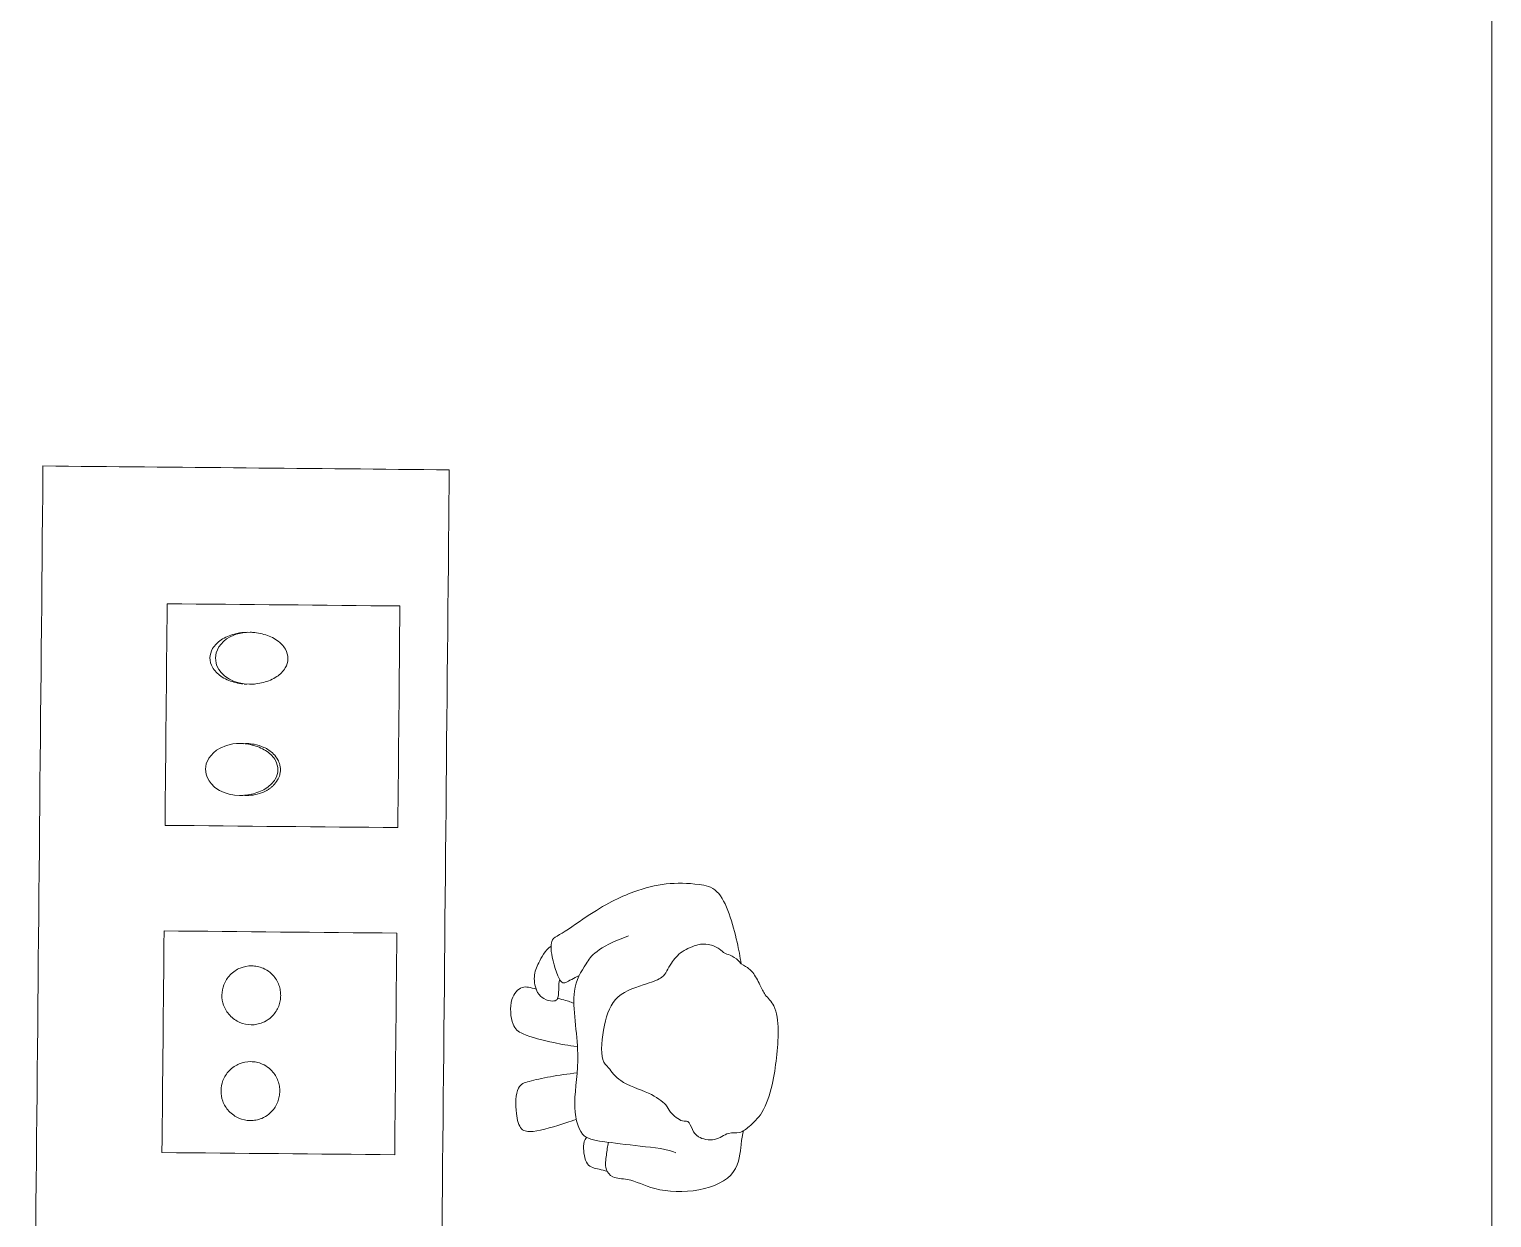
# Model space of a CAD drawing. Header units: centimetres. Extents: x -16.81 to -14.54, y 1.61 to 2.77.
# Drawn here: x -16.1845 to -16.1146, y 2.4756 to 2.5324 of the extents above; entities that cross this region are included whole.
import ezdxf

# ---------------------------------------------------------------- set-up
doc = ezdxf.new("R2010")
doc.units = ezdxf.units.CM
doc.header["$MEASUREMENT"] = 0
doc.layers.get('0').update_dxf_attribs({"lineweight": 0})
doc.layers.add('EXP COTA', color=7, linetype='Continuous', lineweight=0)
doc.layers.add('Predeterminada', color=7, linetype='Continuous', lineweight=0)

msp = doc.modelspace()

# ---------------------------------------------------------------- linework, layer by layer
at = {"color": 9, "lineweight": 0, "true_color": 0xbebebe}
for points, knots in [([(-16.150475, 2.487726), (-16.150523, 2.488057), (-16.150587, 2.488385), (-16.15067, 2.488754), (-16.150865, 2.489623), (-16.15117, 2.490714), (-16.151629, 2.491167), (-16.151884, 2.49142), (-16.152188, 2.491474), (-16.15248, 2.491512), (-16.153582, 2.491653), (-16.15452, 2.491557), (-16.155602, 2.491162), (-16.155939, 2.491039), (-16.156291, 2.490887), (-16.156655, 2.490697), (-16.157033, 2.490501), (-16.157425, 2.490265), (-16.15787, 2.489966), (-16.15832, 2.489664), (-16.158826, 2.489299), (-16.159142, 2.489117), (-16.15931, 2.48902), (-16.159424, 2.488975), (-16.159489, 2.488862), (-16.159578, 2.488704), (-16.159572, 2.488416), (-16.159497, 2.488043), (-16.159402, 2.487576), (-16.159198, 2.486975), (-16.159031, 2.486844), (-16.158969, 2.486795), (-16.158911, 2.486812), (-16.158852, 2.486836), (-16.158772, 2.486869), (-16.158688, 2.486917), (-16.158566, 2.486982), (-16.158467, 2.487035), (-16.158343, 2.487101), (-16.158213, 2.487169)], [0, 0, 0, 0, 1, 1, 1, 2, 2, 2, 3, 3, 3, 4, 4, 4, 5, 5, 5, 6, 6, 6, 7, 7, 7, 8, 8, 8, 9, 9, 9, 10, 10, 10, 11, 11, 11, 12, 12, 12, 13, 13, 13, 13]), ([(-16.155848, 2.489053), (-16.157407, 2.488492), (-16.15764, 2.488099), (-16.157874, 2.487727), (-16.158119, 2.487338), (-16.158366, 2.486972), (-16.15844, 2.486414), (-16.158546, 2.485617), (-16.158297, 2.484428), (-16.158275, 2.483426), (-16.158256, 2.482542), (-16.158414, 2.481802), (-16.158417, 2.481087), (-16.158419, 2.480477), (-16.158308, 2.479884), (-16.158047, 2.479586), (-16.157838, 2.479349), (-16.157533, 2.4793), (-16.157073, 2.479236), (-16.156595, 2.47917), (-16.155948, 2.479088), (-16.155296, 2.479015), (-16.154629, 2.478941), (-16.153955, 2.478878), (-16.153588, 2.478692)], [0, 0, 0, 0, 1, 1, 1, 2, 2, 2, 3, 3, 3, 4, 4, 4, 5, 5, 5, 6, 6, 6, 7, 7, 7, 8, 8, 8, 8]), ([(-16.159554, 2.488566), (-16.159843, 2.488352), (-16.160014, 2.488032), (-16.160143, 2.487769), (-16.160256, 2.487541), (-16.160337, 2.487355), (-16.16035, 2.48711), (-16.160364, 2.486864), (-16.16031, 2.486559), (-16.160193, 2.486359), (-16.160112, 2.48622), (-16.16, 2.486131), (-16.159903, 2.48607), (-16.159742, 2.485968), (-16.15962, 2.485942), (-16.15947, 2.485946), (-16.159394, 2.485948), (-16.159311, 2.485957), (-16.159261, 2.486025), (-16.159132, 2.486202), (-16.159233, 2.486776), (-16.159136, 2.486978)], [0, 0, 0, 0, 1, 1, 1, 2, 2, 2, 3, 3, 3, 4, 4, 4, 5, 5, 5, 6, 6, 6, 7, 7, 7, 7]), ([(-16.150476, 2.487727), (-16.150782, 2.488111), (-16.151063, 2.488144), (-16.151228, 2.488217), (-16.151358, 2.488276), (-16.151416, 2.48836), (-16.151521, 2.488437), (-16.151651, 2.488533), (-16.151852, 2.488619), (-16.152032, 2.488653), (-16.152205, 2.488686), (-16.152359, 2.488672), (-16.152542, 2.488628), (-16.152776, 2.48857), (-16.153058, 2.488463), (-16.153286, 2.488304), (-16.153509, 2.488149), (-16.153681, 2.487945), (-16.153803, 2.487759), (-16.153982, 2.487485), (-16.154051, 2.487251), (-16.15426, 2.487087), (-16.154418, 2.486964), (-16.154656, 2.48688), (-16.154993, 2.486772), (-16.155413, 2.486638), (-16.155986, 2.486466), (-16.156354, 2.486141), (-16.156717, 2.485822), (-16.156881, 2.485354), (-16.156997, 2.484788), (-16.157119, 2.484197), (-16.157189, 2.4835), (-16.157087, 2.483155), (-16.157031, 2.482967), (-16.156924, 2.482884), (-16.15681, 2.482756), (-16.156659, 2.482586), (-16.156495, 2.482337), (-16.156226, 2.482147), (-16.155872, 2.481896), (-16.155337, 2.481748), (-16.154894, 2.481542), (-16.154529, 2.481372), (-16.154226, 2.481163), (-16.154076, 2.480984), (-16.153979, 2.480868), (-16.153946, 2.480764), (-16.153842, 2.480637), (-16.153708, 2.480472), (-16.153453, 2.480266), (-16.153277, 2.480223), (-16.153171, 2.480196), (-16.153094, 2.480228), (-16.153027, 2.480188), (-16.152938, 2.480133), (-16.152867, 2.47995), (-16.152796, 2.479804), (-16.152726, 2.479659), (-16.152656, 2.479551), (-16.152514, 2.479465), (-16.152324, 2.47935), (-16.152005, 2.479276), (-16.151741, 2.479333), (-16.151487, 2.479388), (-16.151285, 2.479565), (-16.151075, 2.479622), (-16.150897, 2.479671), (-16.150713, 2.479634), (-16.150552, 2.479671), (-16.150388, 2.479708), (-16.150246, 2.479821), (-16.150091, 2.479954), (-16.149891, 2.480127), (-16.149668, 2.480333), (-16.149487, 2.480623), (-16.14926, 2.480985), (-16.149099, 2.481478), (-16.148992, 2.481941), (-16.148888, 2.482389), (-16.148836, 2.482809), (-16.148788, 2.483238), (-16.14874, 2.483669), (-16.148697, 2.484108), (-16.148703, 2.484558), (-16.148709, 2.484982), (-16.148758, 2.485415), (-16.148911, 2.485712), (-16.149027, 2.485936), (-16.149201, 2.486083), (-16.149321, 2.486244), (-16.149429, 2.486389), (-16.149492, 2.486547), (-16.149578, 2.486726), (-16.149674, 2.486924), (-16.149798, 2.487149), (-16.149921, 2.487307), (-16.150026, 2.487441), (-16.15013, 2.487527), (-16.150476, 2.487727)], [0, 0, 0, 0, 1, 1, 1, 2, 2, 2, 3, 3, 3, 4, 4, 4, 5, 5, 5, 6, 6, 6, 7, 7, 7, 8, 8, 8, 9, 9, 9, 10, 10, 10, 11, 11, 11, 12, 12, 12, 13, 13, 13, 14, 14, 14, 15, 15, 15, 16, 16, 16, 17, 17, 17, 18, 18, 18, 19, 19, 19, 20, 20, 20, 21, 21, 21, 22, 22, 22, 23, 23, 23, 24, 24, 24, 25, 25, 25, 26, 26, 26, 27, 27, 27, 28, 28, 28, 29, 29, 29, 30, 30, 30, 31, 31, 31, 32, 32, 32, 33, 33, 33, 33]), ([(-16.160262, 2.486509), (-16.16055, 2.486597), (-16.16074, 2.486655), (-16.16093, 2.486591), (-16.161132, 2.486523), (-16.161333, 2.486319), (-16.161424, 2.486015), (-16.161533, 2.485654), (-16.161486, 2.485151), (-16.161367, 2.484846), (-16.161273, 2.484605), (-16.161134, 2.484487), (-16.16089, 2.484378), (-16.160518, 2.484211), (-16.159902, 2.484065), (-16.159421, 2.483959), (-16.159053, 2.483878), (-16.158763, 2.48382), (-16.15829, 2.483771)], [0, 0, 0, 0, 1, 1, 1, 2, 2, 2, 3, 3, 3, 4, 4, 4, 5, 5, 5, 6, 6, 6, 6]), ([(-16.158465, 2.485843), (-16.158632, 2.485904), (-16.158783, 2.485959), (-16.159035, 2.486027), (-16.159095, 2.486044), (-16.159162, 2.486061), (-16.159233, 2.486079)], [0, 0, 0, 0, 1, 1, 1, 2, 2, 2, 2]), ([(-16.158303, 2.482511), (-16.158743, 2.482466), (-16.159191, 2.482401), (-16.159583, 2.482331), (-16.159978, 2.48226), (-16.160315, 2.482184), (-16.160602, 2.482106), (-16.160817, 2.482048), (-16.161003, 2.481989), (-16.161111, 2.481788), (-16.161256, 2.481518), (-16.161258, 2.480994), (-16.161208, 2.48058), (-16.161168, 2.480246), (-16.161094, 2.479983), (-16.160958, 2.479843), (-16.160834, 2.479717), (-16.160659, 2.479692), (-16.160408, 2.479721), (-16.159981, 2.479769), (-16.159334, 2.479971), (-16.158839, 2.480132), (-16.158662, 2.480189), (-16.158505, 2.480241), (-16.158355, 2.480292)], [0, 0, 0, 0, 1, 1, 1, 2, 2, 2, 3, 3, 3, 4, 4, 4, 5, 5, 5, 6, 6, 6, 7, 7, 7, 8, 8, 8, 8]), ([(-16.156803, 2.479199), (-16.156854, 2.479), (-16.156882, 2.4788), (-16.156911, 2.478588), (-16.156942, 2.478362), (-16.156973, 2.478123), (-16.156917, 2.477928), (-16.156869, 2.477759), (-16.156757, 2.477624), (-16.156605, 2.477551), (-16.156411, 2.477459), (-16.156154, 2.47747), (-16.155897, 2.47742), (-16.1555, 2.477342), (-16.155104, 2.477119), (-16.154596, 2.476987), (-16.153364, 2.476666), (-16.151473, 2.476883), (-16.150833, 2.477797), (-16.15055, 2.478201), (-16.150512, 2.478741), (-16.150479, 2.479078), (-16.15046, 2.479282), (-16.150443, 2.479411), (-16.150369, 2.479745)], [0, 0, 0, 0, 1, 1, 1, 2, 2, 2, 3, 3, 3, 4, 4, 4, 5, 5, 5, 6, 6, 6, 7, 7, 7, 8, 8, 8, 8]), ([(-16.157854, 2.47943), (-16.157978, 2.479298), (-16.157996, 2.479181), (-16.157998, 2.479006), (-16.157999, 2.478748), (-16.157964, 2.478364), (-16.157809, 2.478164), (-16.157678, 2.477995), (-16.157462, 2.477958), (-16.157253, 2.477908), (-16.157125, 2.477877), (-16.156999, 2.477841), (-16.156872, 2.477813)], [0, 0, 0, 0, 1, 1, 1, 2, 2, 2, 3, 3, 3, 4, 4, 4, 4])]:
    msp.add_open_spline(points, degree=3, knots=knots, dxfattribs=at)
at = {"layer": 'EXP COTA', "color": 3, "lineweight": 0, "true_color": 0x00ff00}
msp.add_line((-16.114625, 2.624908), (-16.114625, 2.286898), dxfattribs=at)
at = {"layer": 'Predeterminada', "color": 18, "lineweight": 0, "true_color": 0x000000}
msp.add_line((-16.174086, 2.501082), (-16.174215, 2.501088), dxfattribs=at)
for points in [[(-16.17558, 2.502335), (-16.175544, 2.502585), (-16.175417, 2.502866), (-16.175202, 2.503119), (-16.175048, 2.503241), (-16.174885, 2.50334), (-16.174585, 2.503466), (-16.174273, 2.503538), (-16.174099, 2.503557), (-16.173924, 2.503561), (-16.173853, 2.503558)], [(-16.174256, 2.50355), (-16.174193, 2.503555), (-16.174052, 2.503559)], [(-16.173876, 2.501078), (-16.173914, 2.501078), (-16.173948, 2.501077), (-16.174202, 2.501093), (-16.174454, 2.50114), (-16.174689, 2.501215), (-16.174915, 2.501322), (-16.175031, 2.501395), (-16.175143, 2.501478), (-16.175313, 2.501644), (-16.175411, 2.501775), (-16.175491, 2.501922), (-16.175525, 2.502005), (-16.175551, 2.502092), (-16.17558, 2.502335)], [(-16.176056, 2.497023), (-16.17602, 2.497273), (-16.175893, 2.497554), (-16.175677, 2.497807), (-16.175524, 2.497929), (-16.175361, 2.498028), (-16.17506, 2.498154), (-16.174749, 2.498226), (-16.174575, 2.498245), (-16.1744, 2.498249), (-16.174328, 2.498246)], [(-16.174352, 2.495767), (-16.174389, 2.495766), (-16.174424, 2.495765), (-16.174678, 2.495781), (-16.17493, 2.495828), (-16.175165, 2.495903), (-16.175391, 2.49601), (-16.175507, 2.496083), (-16.175619, 2.496166), (-16.175789, 2.496332), (-16.175887, 2.496463), (-16.175967, 2.49661), (-16.176, 2.496693), (-16.176027, 2.49678), (-16.176056, 2.497023)]]:
    msp.add_lwpolyline(points, dxfattribs=at)
for points in [[(-16.18383, 2.510164), (-16.183822, 2.510949), (-16.183817, 2.511504), (-16.183817, 2.511504)], [(-16.183817, 2.511504), (-16.17735, 2.511443), (-16.170883, 2.511382), (-16.164415, 2.51132)], [(-16.164415, 2.51132), (-16.164415, 2.51132), (-16.164421, 2.510765), (-16.164428, 2.50998)], [(-16.18383, 2.510164), (-16.184044, 2.48754), (-16.184259, 2.464916), (-16.184473, 2.442292)], [(-16.165071, 2.442109), (-16.164857, 2.464732), (-16.164642, 2.487356), (-16.164428, 2.50998)], [(-16.177886, 2.504924), (-16.17792, 2.501395), (-16.177953, 2.497865), (-16.177987, 2.494336)], [(-16.16677, 2.504818), (-16.170475, 2.504853), (-16.174181, 2.504889), (-16.177886, 2.504924)], [(-16.16687, 2.494231), (-16.166837, 2.49776), (-16.166804, 2.501289), (-16.16677, 2.504818)], [(-16.177987, 2.494336), (-16.174281, 2.494301), (-16.170576, 2.494266), (-16.16687, 2.494231)], [(-16.178034, 2.489296), (-16.178068, 2.485767), (-16.178101, 2.482238), (-16.178135, 2.478709)], [(-16.166918, 2.489191), (-16.170624, 2.489226), (-16.174329, 2.489261), (-16.178034, 2.489296)], [(-16.167019, 2.478604), (-16.166985, 2.482133), (-16.166952, 2.485662), (-16.166918, 2.489191)], [(-16.178135, 2.478709), (-16.174429, 2.478674), (-16.170724, 2.478639), (-16.167019, 2.478604)]]:
    msp.add_open_spline(points, degree=3, dxfattribs=at)
for points, knots in [([(-16.175842, 2.502337), (-16.17584, 2.502495), (-16.175794, 2.502644), (-16.175715, 2.50278), (-16.175616, 2.502948), (-16.175471, 2.503087), (-16.175311, 2.503196), (-16.175119, 2.503325), (-16.174898, 2.503417), (-16.174674, 2.503476), (-16.174635, 2.503486), (-16.174596, 2.503496), (-16.174556, 2.503504), (-16.174477, 2.503521), (-16.174398, 2.503534), (-16.174318, 2.503543), (-16.174297, 2.503546), (-16.174277, 2.503548), (-16.174256, 2.50355)], [0, 0, 0, 0, 1, 1, 1, 2, 2, 2, 3, 3, 3, 4, 4, 4, 5, 5, 5, 6, 6, 6, 6]), ([(-16.173852, 2.503558), (-16.173824, 2.503557), (-16.173795, 2.503555), (-16.173766, 2.503552), (-16.173717, 2.503548), (-16.173669, 2.503543), (-16.173621, 2.503536), (-16.173501, 2.50352), (-16.173382, 2.503495), (-16.173265, 2.503462), (-16.173043, 2.503399), (-16.172824, 2.503303), (-16.172635, 2.50317), (-16.172476, 2.503058), (-16.172334, 2.502917), (-16.172238, 2.502747), (-16.172162, 2.50261), (-16.172118, 2.502459), (-16.17212, 2.502302)], [0, 0, 0, 0, 1, 1, 1, 2, 2, 2, 3, 3, 3, 4, 4, 4, 5, 5, 5, 6, 6, 6, 6]), ([(-16.17428, 2.501095), (-16.1743, 2.501097), (-16.174321, 2.5011), (-16.174341, 2.501103), (-16.174461, 2.501119), (-16.17458, 2.501144), (-16.174696, 2.501177), (-16.174918, 2.50124), (-16.175137, 2.501336), (-16.175327, 2.501469), (-16.175485, 2.501581), (-16.175628, 2.501722), (-16.175723, 2.501892), (-16.1758, 2.502029), (-16.175843, 2.50218), (-16.175842, 2.502337)], [0, 0, 0, 0, 1, 1, 1, 2, 2, 2, 3, 3, 3, 4, 4, 4, 5, 5, 5, 5]), ([(-16.17212, 2.502302), (-16.172121, 2.502144), (-16.172167, 2.501995), (-16.172247, 2.501859), (-16.172346, 2.501691), (-16.172491, 2.501552), (-16.172651, 2.501444), (-16.172843, 2.501314), (-16.173064, 2.501222), (-16.173287, 2.501163), (-16.173404, 2.501132), (-16.173524, 2.50111), (-16.173644, 2.501096), (-16.173692, 2.50109), (-16.173741, 2.501086), (-16.173789, 2.501083), (-16.173818, 2.501081), (-16.173847, 2.501079), (-16.173876, 2.501078)], [0, 0, 0, 0, 1, 1, 1, 2, 2, 2, 3, 3, 3, 4, 4, 4, 5, 5, 5, 6, 6, 6, 6]), ([(-16.174328, 2.498246), (-16.1743, 2.498245), (-16.174271, 2.498243), (-16.174242, 2.498241), (-16.174193, 2.498236), (-16.174145, 2.498231), (-16.174097, 2.498224), (-16.173977, 2.498208), (-16.173858, 2.498183), (-16.173741, 2.49815), (-16.173519, 2.498088), (-16.1733, 2.497992), (-16.17311, 2.497858), (-16.172952, 2.497747), (-16.17281, 2.497605), (-16.172714, 2.497435), (-16.172638, 2.497298), (-16.172594, 2.497147), (-16.172596, 2.49699)], [0, 0, 0, 0, 1, 1, 1, 2, 2, 2, 3, 3, 3, 4, 4, 4, 5, 5, 5, 6, 6, 6, 6]), ([(-16.17423, 2.498239), (-16.174176, 2.498243), (-16.174123, 2.498244), (-16.174069, 2.498243), (-16.173958, 2.498241), (-16.173847, 2.49823), (-16.173737, 2.49821), (-16.173575, 2.498181), (-16.173417, 2.498133), (-16.173265, 2.498063), (-16.173183, 2.498025), (-16.173104, 2.497981), (-16.173029, 2.49793), (-16.17295, 2.497876), (-16.172874, 2.497815), (-16.172805, 2.497745), (-16.172727, 2.497666), (-16.172658, 2.497576), (-16.172602, 2.497474), (-16.172562, 2.4974), (-16.172529, 2.49732), (-16.172508, 2.497236), (-16.172493, 2.497181), (-16.172484, 2.497124), (-16.17248, 2.497067), (-16.172476, 2.497022), (-16.172476, 2.496976), (-16.172479, 2.49693), (-16.172484, 2.49687), (-16.172494, 2.496809), (-16.17251, 2.496751), (-16.172533, 2.496664), (-16.172568, 2.496582), (-16.172612, 2.496506), (-16.172669, 2.496405), (-16.17274, 2.496317), (-16.17282, 2.496239), (-16.172855, 2.496205), (-16.172892, 2.496172), (-16.17293, 2.496142), (-16.172968, 2.496112), (-16.173007, 2.496084), (-16.173047, 2.496058), (-16.173085, 2.496034), (-16.173124, 2.49601), (-16.173164, 2.495989), (-16.173204, 2.495968), (-16.173244, 2.495948), (-16.173285, 2.49593), (-16.173414, 2.495873), (-16.173547, 2.495832), (-16.173683, 2.495805), (-16.173818, 2.495778), (-16.173955, 2.495765), (-16.174093, 2.495765), (-16.174146, 2.495765), (-16.1742, 2.495767), (-16.174254, 2.495772)], [0, 0, 0, 0, 1, 1, 1, 2, 2, 2, 3, 3, 3, 4, 4, 4, 5, 5, 5, 6, 6, 6, 7, 7, 7, 8, 8, 8, 9, 9, 9, 10, 10, 10, 11, 11, 11, 12, 12, 12, 13, 13, 13, 14, 14, 14, 15, 15, 15, 16, 16, 16, 17, 17, 17, 18, 18, 18, 19, 19, 19, 19]), ([(-16.172596, 2.49699), (-16.172597, 2.496832), (-16.172643, 2.496683), (-16.172723, 2.496547), (-16.172821, 2.496379), (-16.172966, 2.49624), (-16.173127, 2.496132), (-16.173319, 2.496002), (-16.17354, 2.49591), (-16.173763, 2.495851), (-16.17388, 2.49582), (-16.174, 2.495798), (-16.17412, 2.495784), (-16.174168, 2.495778), (-16.174217, 2.495774), (-16.174265, 2.495771), (-16.174294, 2.495769), (-16.174323, 2.495768), (-16.174352, 2.495767)], [0, 0, 0, 0, 1, 1, 1, 2, 2, 2, 3, 3, 3, 4, 4, 4, 5, 5, 5, 6, 6, 6, 6]), ([(-16.175272, 2.486233), (-16.175271, 2.486399), (-16.175239, 2.486565), (-16.17518, 2.48672), (-16.175113, 2.486895), (-16.175011, 2.487055), (-16.174881, 2.487191), (-16.174809, 2.487266), (-16.174729, 2.487333), (-16.174642, 2.487391), (-16.174565, 2.487442), (-16.174482, 2.487486), (-16.174397, 2.487521), (-16.174222, 2.487592), (-16.174036, 2.487628), (-16.173848, 2.487627), (-16.173848, 2.487627), (-16.173848, 2.487627), (-16.173847, 2.487627), (-16.173756, 2.487626), (-16.173666, 2.487616), (-16.173577, 2.487598), (-16.173483, 2.487578), (-16.173393, 2.48755), (-16.173305, 2.487512), (-16.173184, 2.48746), (-16.173072, 2.487391), (-16.172971, 2.487307), (-16.172924, 2.487267), (-16.172879, 2.487225), (-16.172838, 2.48718), (-16.172711, 2.487043), (-16.172614, 2.486882), (-16.17255, 2.486706), (-16.172521, 2.486624), (-16.172498, 2.486539), (-16.172484, 2.486452), (-16.172471, 2.486371), (-16.172465, 2.486289), (-16.172465, 2.486206), (-16.172466, 2.486124), (-16.172474, 2.486041), (-16.172489, 2.48596), (-16.172505, 2.485874), (-16.172528, 2.48579), (-16.17256, 2.485708), (-16.172627, 2.485533), (-16.172727, 2.485374), (-16.172856, 2.485239), (-16.172898, 2.485195), (-16.172944, 2.485154), (-16.172991, 2.485115), (-16.173094, 2.485033), (-16.173208, 2.484966), (-16.17333, 2.484916), (-16.173418, 2.48488), (-16.173509, 2.484853), (-16.173603, 2.484836), (-16.173692, 2.484819), (-16.173783, 2.484811), (-16.173874, 2.484812), (-16.173874, 2.484812), (-16.173874, 2.484812), (-16.173874, 2.484812), (-16.174062, 2.484814), (-16.174248, 2.484853), (-16.174421, 2.484928), (-16.174506, 2.484965), (-16.174588, 2.48501), (-16.174664, 2.485063), (-16.17475, 2.485122), (-16.174829, 2.485191), (-16.1749, 2.485268), (-16.175027, 2.485405), (-16.175125, 2.485567), (-16.175189, 2.485743), (-16.175245, 2.4859), (-16.175274, 2.486066), (-16.175272, 2.486233)], [0, 0, 0, 0, 1, 1, 1, 2, 2, 2, 3, 3, 3, 4, 4, 4, 5, 5, 5, 6, 6, 6, 7, 7, 7, 8, 8, 8, 9, 9, 9, 10, 10, 10, 11, 11, 11, 12, 12, 12, 13, 13, 13, 14, 14, 14, 15, 15, 15, 16, 16, 16, 17, 17, 17, 18, 18, 18, 19, 19, 19, 20, 20, 20, 21, 21, 21, 22, 22, 22, 23, 23, 23, 24, 24, 24, 25, 25, 25, 26, 26, 26, 26]), ([(-16.175315, 2.481658), (-16.175314, 2.481825), (-16.175283, 2.48199), (-16.175223, 2.482146), (-16.175156, 2.482321), (-16.175054, 2.482481), (-16.174925, 2.482616), (-16.174853, 2.482691), (-16.174772, 2.482759), (-16.174685, 2.482816), (-16.174608, 2.482868), (-16.174526, 2.482911), (-16.17444, 2.482946), (-16.174266, 2.483018), (-16.174079, 2.483054), (-16.173891, 2.483052), (-16.173891, 2.483052), (-16.173891, 2.483052), (-16.173891, 2.483052), (-16.1738, 2.483051), (-16.173709, 2.483041), (-16.17362, 2.483023), (-16.173527, 2.483004), (-16.173436, 2.482975), (-16.173349, 2.482937), (-16.173228, 2.482885), (-16.173115, 2.482816), (-16.173014, 2.482732), (-16.172967, 2.482693), (-16.172922, 2.482651), (-16.172881, 2.482606), (-16.172755, 2.482468), (-16.172657, 2.482307), (-16.172594, 2.482131), (-16.172564, 2.482049), (-16.172542, 2.481964), (-16.172528, 2.481878), (-16.172514, 2.481796), (-16.172508, 2.481714), (-16.172509, 2.481632), (-16.172509, 2.481549), (-16.172517, 2.481467), (-16.172532, 2.481386), (-16.172548, 2.4813), (-16.172572, 2.481215), (-16.172603, 2.481133), (-16.17267, 2.480959), (-16.17277, 2.480799), (-16.172899, 2.480665), (-16.172942, 2.48062), (-16.172987, 2.480579), (-16.173035, 2.480541), (-16.173138, 2.480459), (-16.173251, 2.480392), (-16.173373, 2.480342), (-16.173461, 2.480306), (-16.173553, 2.480279), (-16.173646, 2.480261), (-16.173736, 2.480245), (-16.173827, 2.480237), (-16.173918, 2.480237), (-16.173918, 2.480237), (-16.173918, 2.480237), (-16.173918, 2.480237), (-16.174106, 2.480239), (-16.174292, 2.480279), (-16.174464, 2.480353), (-16.17455, 2.48039), (-16.174631, 2.480435), (-16.174707, 2.480488), (-16.174793, 2.480548), (-16.174872, 2.480616), (-16.174943, 2.480693), (-16.17507, 2.480831), (-16.175168, 2.480993), (-16.175232, 2.481169), (-16.175289, 2.481326), (-16.175317, 2.481491), (-16.175315, 2.481658)], [0, 0, 0, 0, 1, 1, 1, 2, 2, 2, 3, 3, 3, 4, 4, 4, 5, 5, 5, 6, 6, 6, 7, 7, 7, 8, 8, 8, 9, 9, 9, 10, 10, 10, 11, 11, 11, 12, 12, 12, 13, 13, 13, 14, 14, 14, 15, 15, 15, 16, 16, 16, 17, 17, 17, 18, 18, 18, 19, 19, 19, 20, 20, 20, 21, 21, 21, 22, 22, 22, 23, 23, 23, 24, 24, 24, 25, 25, 25, 26, 26, 26, 26])]:
    msp.add_open_spline(points, degree=3, knots=knots, dxfattribs=at)

doc.saveas('drawing.dxf')
